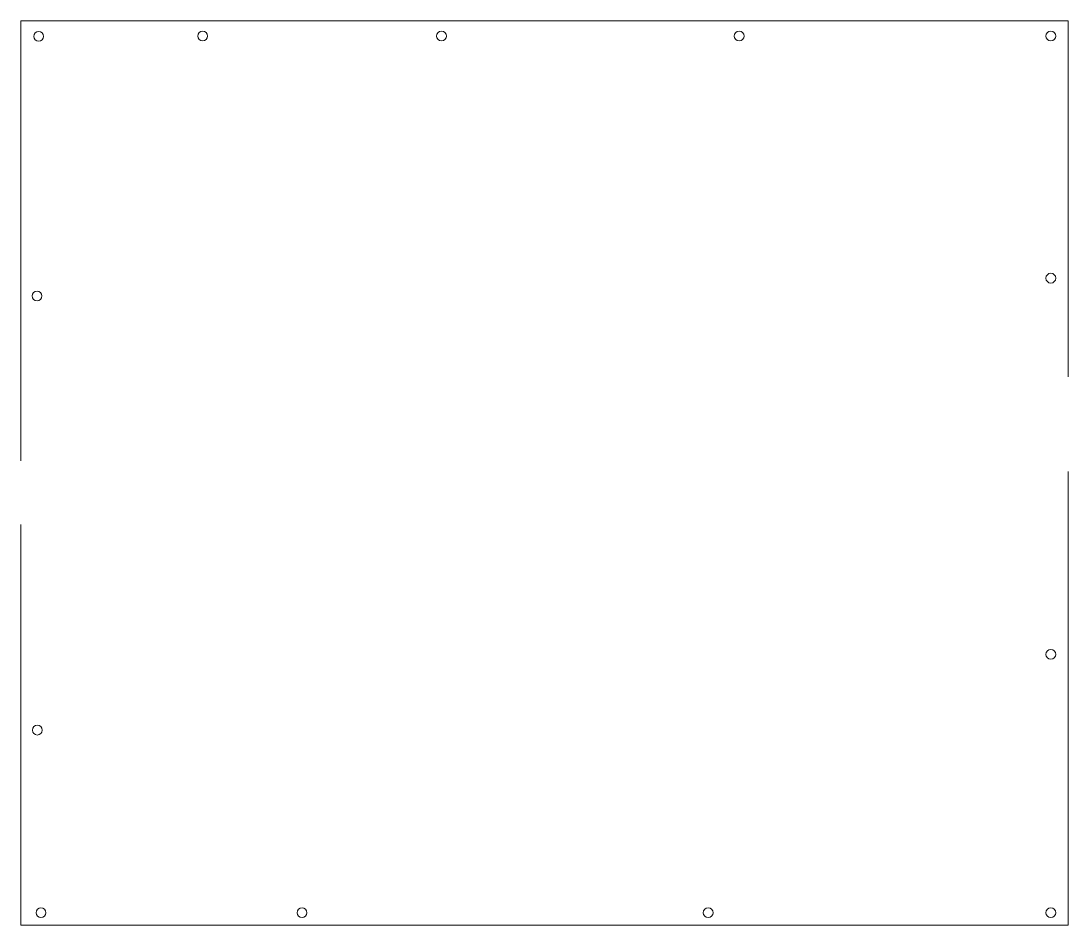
# Model space of a CAD drawing. Header units: millimetres. Extents: x 25 to 345, y 2 to 278.
import ezdxf

# ---------------------------------------------------------------- set-up
doc = ezdxf.new("R2010")
doc.units = ezdxf.units.MM

msp = doc.modelspace()

# ---------------------------------------------------------------- linework, layer by layer
at = {"color": 7, "linetype": 'Continuous', "lineweight": 18}
for p, q in [((25.23, 278.45), (25.23, 143.93)), ((25.23, 278.45), (345.23, 278.45)), ((345.23, 278.45), (345.23, 169.6)), ((345.23, 140.69), (345.23, 2.03)), ((25.23, 2.03), (25.23, 124.48)), ((25.23, 2.03), (345.23, 2.03))]:
    msp.add_line(p, q, dxfattribs=at)
for centre in [(30.66, 273.72), (80.75, 273.84), (153.75, 273.84), (244.72, 273.84), (339.97, 273.84), (339.97, 199.81), (30.14, 194.36), (339.97, 84.79), (30.24, 61.63), (31.36, 5.81), (111.13, 5.81), (235.25, 5.81), (339.97, 5.81)]:
    msp.add_circle(centre, 1.5, dxfattribs=at)

doc.saveas('drawing.dxf')
